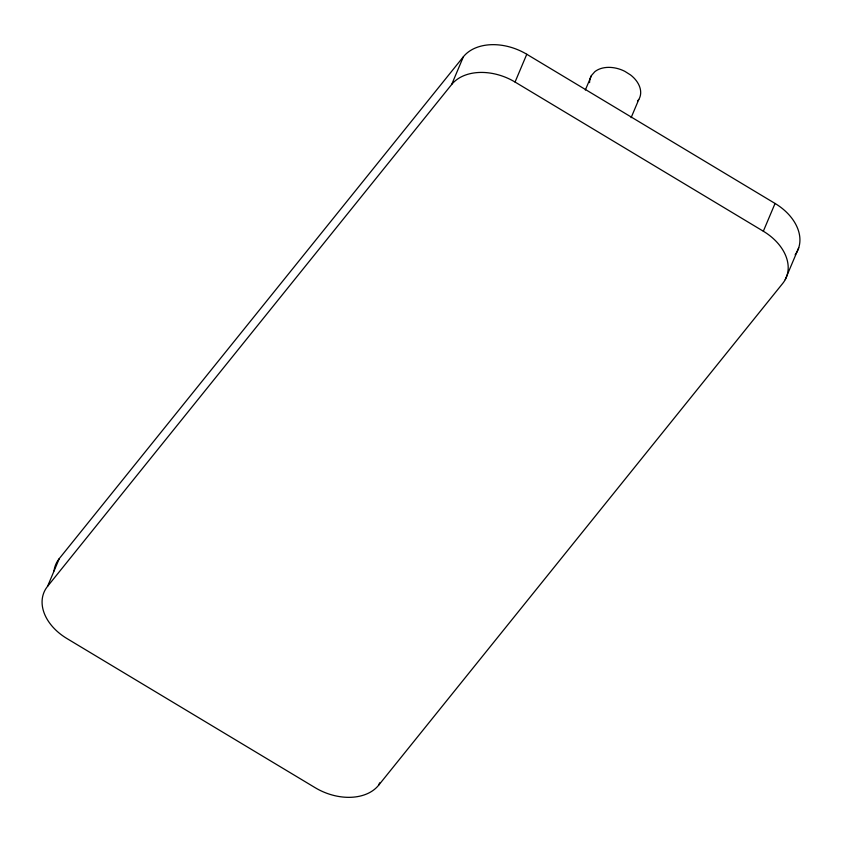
<?xml version="1.0" encoding="UTF-8"?>
<svg xmlns="http://www.w3.org/2000/svg" width="842" height="842" viewBox="0 0 842 842"><rect width="100%" height="100%" fill="white"/><g stroke="black" fill="none" stroke-linecap="round" stroke-linejoin="round"><path stroke-width="1.26" d="M47.562 586.348L451.659 84.505A48.762 34.417 22.9 0 1 515.051 82.042L763.336 231.224A48.762 34.417 22.9 0 1 782.713 283.417L378.605 785.26A48.762 34.417 22.9 0 1 315.224 787.733L66.939 638.541A48.762 34.417 22.9 0 1 47.562 586.348L59.287 558.583L463.395 56.74A48.762 34.417 22.9 0 1 526.776 54.267L775.061 203.459A48.762 34.417 22.9 0 1 795.143 254.747M451.659 84.505L463.395 56.74M515.051 82.042L526.776 54.267M585.327 90.041L591.473 75.506L594.789 71.728A26.597 18.777 22.9 0 1 624.817 71.328L630.605 74.991A26.597 18.777 22.9 0 1 638.783 99.524L631.111 117.691M378.605 785.26L379.626 782.849M763.336 231.224L775.061 203.459M785.228 279.639L798.732 247.737M637.52 100.966L638.783 99.524M54.014 570.929A48.762 34.417 22.9 0 1 59.287 558.583M589.568 82.621A26.597 18.777 22.9 0 1 591.473 75.506"/></g></svg>
